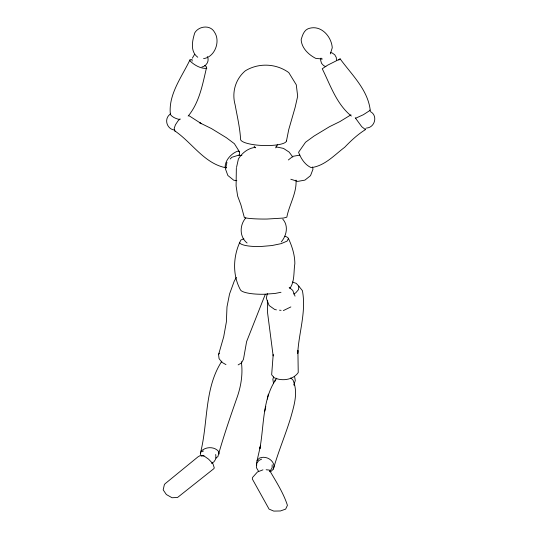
<?xml version="1.0" encoding="UTF-8"?>
<svg xmlns="http://www.w3.org/2000/svg" width="538" height="538" viewBox="0 0 538 538"><rect width="100%" height="100%" fill="white"/><g stroke="black" fill="none" stroke-linecap="round" stroke-linejoin="round"><path stroke-width="0.81" d="M272.181 464.805L272.107 467.912L269.928 471.248M236.343 168.266L236.095 185.953L237.641 196.067L240.916 204.857L244.353 217.54A18.48 1.735 0.6 0 0 266.996 219.04L283.452 218.058L286.828 217.17C289.242 204.595 296.768 193.317 296.048 180.116M267.359 300.567L267.568 312.766L273.156 355.941M292.336 282.046L296.263 283.365L298.772 286.135L298.577 289.525L295.718 292.874L293.6 294.004M273.203 354.468L271.656 374.771L274.118 377.669C281.925 381.496 293.082 379.996 298.234 372.565L297.897 350.406L297.722 353.533C298.798 332.524 306.445 311.798 302.39 290.621L298.772 286.135M276.754 378.221C262.268 398.476 264.205 425.148 259.861 448.705L260.574 445.329L256.384 463.669L256.814 465.014M321.031 58.097L320.661 60.397L321.542 63.343L323.647 65.656L325.867 66.618M200.667 454.684L200.358 453.359C208.273 423.002 204.084 388.234 221.905 361.132M286.478 140.929L288.711 129.705L295.127 107.439L297.675 96.235L296.283 84.809L288.772 72.583C276.129 63.417 258.731 62.65 245.375 70.774C235.402 79.079 231.629 92.523 235.153 104.944C237.184 116.269 239.887 127.499 240.573 139.019A22.993 5.548 1.9 0 0 262.551 145.489A22.993 5.548 1.9 0 0 286.485 140.929M269.74 471.745L271.118 471.342L273.405 469.028L274.071 465.874C273.109 459.371 265.207 455.363 259.329 458.201L257.05 460.515M264.763 411.267L265.785 406.439M267.305 399.075L268.341 394.159M274.911 381.341L275.207 379.915M294.057 385.295L294.353 383.87L293.136 380.265L290.782 377.918M226.942 162.389L225.496 169.046L227.863 175.482L233.748 180.23L236.801 180.714M236.512 167.493L238.415 158.925C242.201 152.758 248.314 148.017 255.651 147.331M350.931 114.836L339.942 121.568L329.518 126.686L314.01 136.08L305.523 142.254L298.583 152.261C300.836 158.407 305.039 164.991 311.193 167.634C324.851 165.899 334.239 155.139 344.676 147.284C350.984 140.714 357.676 134.433 365.457 129.618L365.679 128.669M215.603 458.215L217.883 456.607C223.539 436.271 230.513 416.177 237.52 396.183C241.206 385.147 242.988 373.231 241.313 361.67M225.953 364.603L221.952 362.336L219.074 358.631L218.569 354.596L223.7 336.795L226.384 321.899L226.989 306.902L229.544 294.004L234.205 281.253L236.33 277.393M267.339 293.607L266.317 298.173L269.121 305.51L274.689 309.484L276.418 309.868M204.85 65.367L206.653 67.136C202.644 83.948 199.605 102.227 188.159 116.094M330.319 53.881L332.262 47.768C331.442 36.08 320.379 24.002 307.944 28.81C303.741 30.646 302.282 35.757 301.152 39.758C301.663 48.151 308.651 54.768 315.799 58.407L322.403 58.998M273.405 469.028C278.281 451.53 285.517 434.845 290.769 417.488C293.761 406.627 297.521 395.141 294.353 383.87M293.956 384.69L295.288 380.548L294.575 376.486M273.593 377.004L272.84 379.351L273.593 383.688M265.221 294.488L246.599 341.63L243.465 359.337L241.508 362.908L238.146 364.899M243.855 238.737L240.91 240.009C233.028 255.362 232.107 274.857 240.56 290.076A24.849 5.824 -1.7 0 0 263.929 294.259L274.931 293.479L280.991 292.282M355.504 118.306L363.311 114.742L370.245 110.27C367.864 89.725 351.778 74.795 340.151 58.884L338.752 60.074M238.993 155.489L239.544 154.144L239.484 151.837L234.386 143.7L226.364 137.701L211.488 128.582L199.739 122.785L201.461 123.733L189.013 115.731M200.358 453.359L201.595 450.77C206.182 446.621 214.393 446.486 218.502 451.369L219.121 454.018M284.884 236.222A20.7 4.849 -1.7 0 1 288.415 238.448L287.104 241.091L281.219 243.627L271.925 245.55L261.065 246.485A20.7 4.849 -1.7 0 1 239.598 242.645M191.441 59.577L189.934 59.92C181.77 77.075 168.091 94.627 170.405 114.601C172.732 117.533 176.498 118.891 180.069 119.597M277.635 144.312L275.718 147.876M192.355 58.171L194.5 54.52M218.569 354.596L219.349 353.17M289.767 288.57C294.925 281.414 293.486 271.972 294.851 263.707C294.831 254.898 292.107 246.37 288.415 238.448M245.785 217.877C239.518 225.052 239.323 236.834 247.083 243.015M281.266 241.925C286.613 235.644 288.718 225.778 282.786 219.154M215.624 459.284L213.949 461.806L211.501 463.386M170.015 114.285C163.686 119.039 166.867 129.308 174.682 130.082M230.177 158.992L231.797 157.298L238.771 155.132L241.892 155.63M180.062 118.831L177.91 121.05L175.442 124.809L174.225 128.246L174.5 130.687C192.106 142.483 204.427 164.036 226.579 167.883M288.375 159.961L292.847 156.35L299.868 155.099M290.863 306.929L283.371 310.587M202.315 451.691L203.472 450.945M261.616 459.116L258.677 460.615L256.512 463.89L256.438 467.69L258.455 471.086M201.911 67.028C206.397 66.282 209.813 60.673 207.298 56.584M262.941 469.849L257.453 471.981L252.557 477.455L252.309 478.968L269.081 509.123L273.781 511.1L280.446 510.965L285.665 509.103L287.426 505.33C283.378 492.768 275.981 481.436 269.377 470.051L266.149 469.761M340.151 58.884L327.534 65.233L322.255 68.756C330.446 85.313 336.506 104.002 351.327 116.047M366.391 128.064C374.959 127.708 378.174 115.367 370.205 111.494M203.572 58.608C214.904 57.149 220.641 41.291 214.575 32.327C210.58 24.593 198.939 25.851 194.796 32.778C192.268 40.706 189.961 51.433 197.762 57.25M201.118 456.042L202.658 455.646L203.989 455.942L208.596 459.183L212.927 463.709L214.238 467.791L213.949 468.605L177.533 497.489L172.032 497.731L166.356 494.53L163.189 489.883L164.393 484.523L165.186 483.662L198.031 456.823L200.136 455.619L203.989 455.942M206.827 68.313C200.708 68.925 194.507 65.125 190.102 61.09L189.934 59.92M279.511 310.191L281.058 310.345M275.893 146.834L283.465 148.394L289.135 152.093L292.833 157.069M330.567 52.623L332.168 52.959L334.757 54.795L336.284 57.485L336.485 60.552M290.796 179.228L297.675 181.407L304.932 180.116L310.54 175.644L312.988 169.194L312.538 166.955M369.814 110.075L370.245 110.27M365.457 129.618L361.778 126.739L355.235 117.775M239.484 151.837L237.991 151.043C231.461 153.29 225.227 159.981 225.092 167.083L226.088 167.621M174.5 130.687L175.644 131.333M289.175 287.339L292.759 290.392L295.039 296.142M254.104 146.134L255.301 147.856M215.711 454.475L215.994 458.605M192.053 59.57L192.14 61.124M170.391 113.256L170.405 114.601"/></g></svg>
